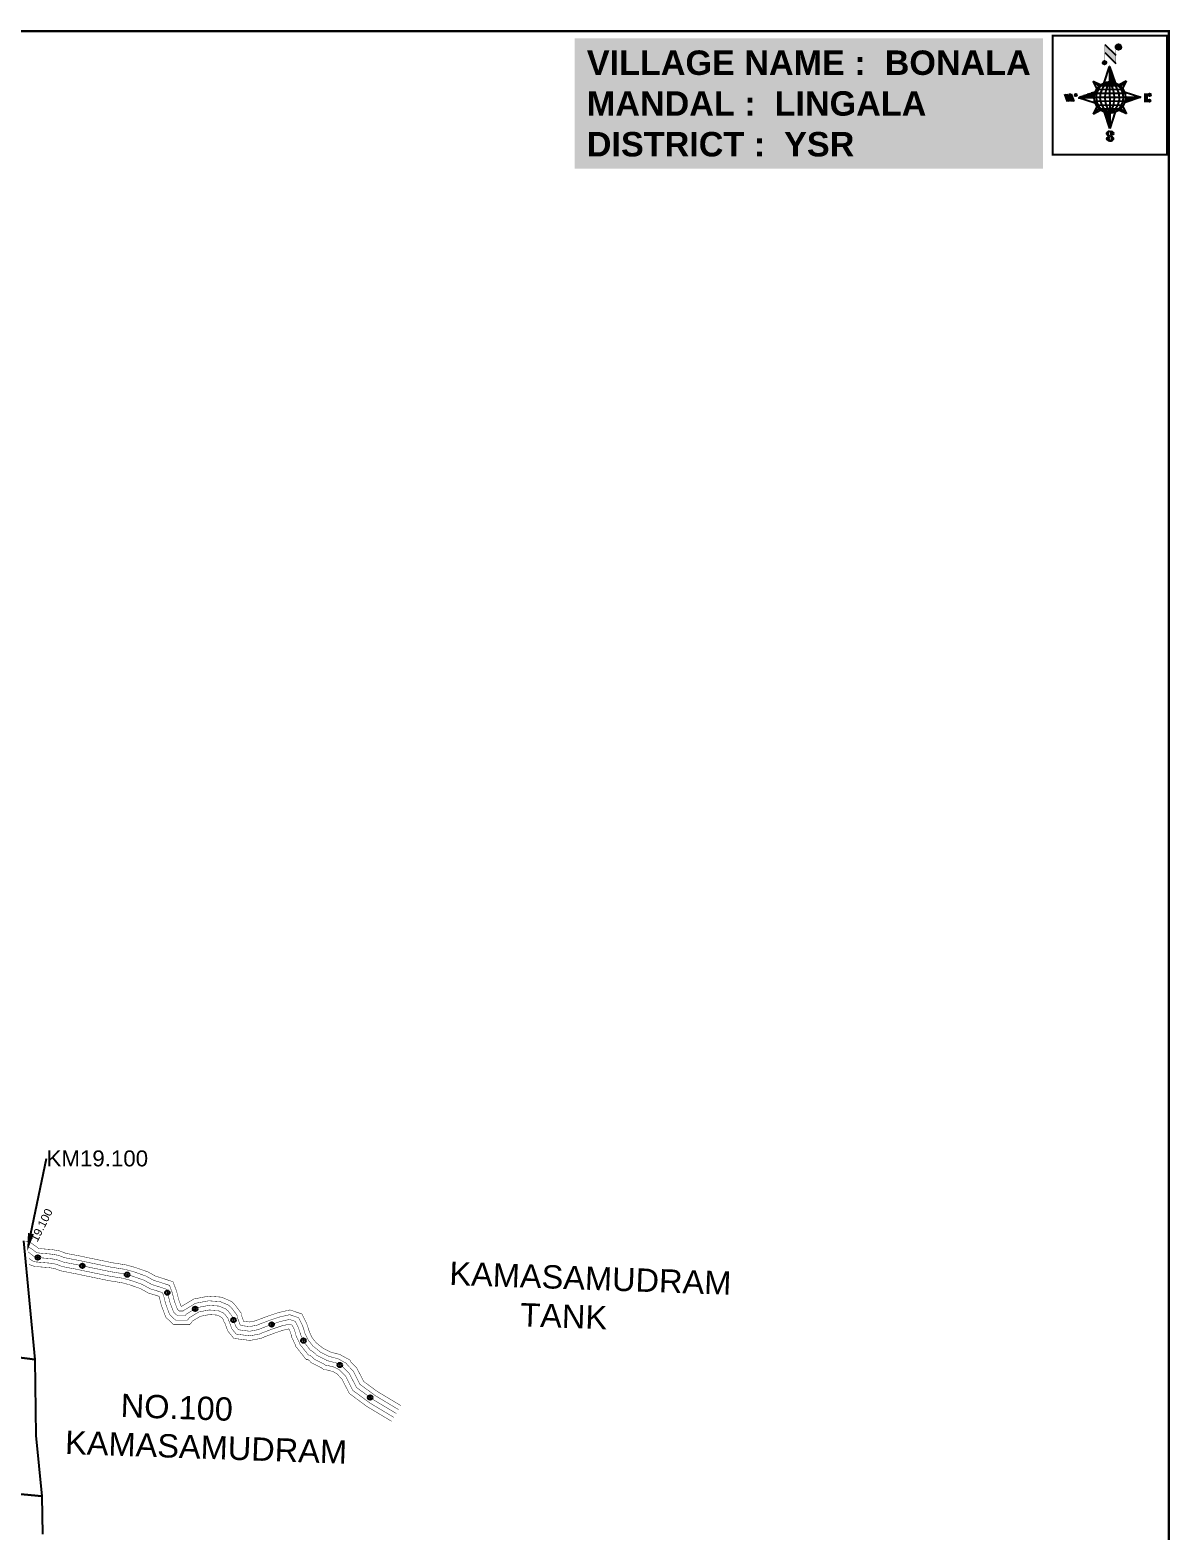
# Model space of a CAD drawing. Header units: inches. Extents: x 186800 to 194298, y 1604602 to 1613194.
# Drawn here: x 191795 to 194296, y 1609461 to 1612755 of the extents above; entities that cross this region are included whole.
import ezdxf
from ezdxf import colors
from ezdxf.entities.mleader import LeaderData, LeaderLine
from ezdxf.enums import TextEntityAlignment as Align
from ezdxf.math import Vec2, Vec3

# ---------------------------------------------------------------- set-up
doc = ezdxf.new("R2010")
doc.units = ezdxf.units.IN
doc.header["$LTSCALE"] = 15
doc.header["$MEASUREMENT"] = 0
doc.header["$PDMODE"] = 32
doc.header["$PDSIZE"] = 10
doc.linetypes.add('HIDDEN2', pattern=[0.1875, 0.125, -0.0625])
for name, color, linetype in [('AQUADUCT', 1, 'Continuous'), ('bord', 1, 'Continuous'), ('CANAL1', 7, 'Continuous'), ('CSMark', 72, 'Continuous'), ('PAPER SIZE', 5, 'Continuous'), ('PLOT', 7, 'Continuous'), ('PLOT NO', 7, 'Continuous'), ('text1', 7, 'Continuous'), ('text2', 7, 'Continuous'), ('VILLAGE BOUNDARY', 5, 'Continuous'), ('VILLAGE STONES', 240, 'Continuous')]:
    doc.layers.add(name, color=color, linetype=linetype)
doc.styles.get("Standard").update_dxf_attribs({"font": 'arial.ttf'})
pattern_1 = [(267.297113149, (-8720374.938, 50637915.138), (10.5367255337, -0.497431438), [])]
pattern_2 = [(357.297113149, (-8720374.938, 50637915.138), (0.497431438, 10.5367255337), [])]

# ---------------------------------------------------------------- blocks, each defined once
blk = doc.blocks.new('*X12')
at = {"color": 0, "linetype": 'Continuous'}
for p, q in [((6321.6, 240.5), (6322.3, 241.2)), ((6321.6, 240.3), (6322.3, 241)), ((6321.6, 240.1), (6322.3, 240.8)), ((6321.6, 239.9), (6322.4, 240.7)), ((6321.6, 239.8), (6322.4, 240.6)), ((6321.6, 239.6), (6322.5, 240.5)), ((6321.6, 239.4), (6322.5, 240.3)), ((6321.6, 239.2), (6322.6, 240.2)), ((6321.7, 239.1), (6322.6, 240.1)), ((6321.8, 240.8), (6322.4, 241.4)), ((6321.8, 239), (6322.7, 240)), ((6321.8, 239), (6322.8, 239.9)), ((6321.9, 238.9), (6322.9, 239.8)), ((6322, 238.8), (6323, 239.7)), ((6322.1, 241.3), (6322.4, 241.6)), ((6322.1, 238.7), (6323.1, 239.6)), ((6322.2, 238.6), (6323.1, 239.6)), ((6322.3, 238.5), (6323.2, 239.5)), ((6322.4, 238.5), (6323.3, 239.4)), ((6322.5, 238.4), (6323.4, 239.3)), ((6322.7, 238.4), (6323.6, 239.3)), ((6322.8, 238.3), (6323.7, 239.2)), ((6322.9, 238.3), (6323.8, 239.1)), ((6323.1, 238.2), (6323.9, 239.1)), ((6323.2, 238.2), (6324, 239)), ((6323.3, 238.2), (6324.2, 239)), ((6323.5, 238.1), (6324.3, 238.9)), ((6323.7, 238.1), (6324.4, 238.9)), ((6323.8, 238.1), (6324.6, 238.8)), ((6324.1, 238.2), (6324.7, 238.8)), ((6324.3, 238.3), (6324.9, 238.8)), ((6324.6, 238.3), (6325.1, 238.8)), ((6324.8, 238.4), (6325.2, 238.8)), ((6325.1, 238.5), (6325.4, 238.8)), ((6325.4, 238.6), (6325.6, 238.8))]:
    blk.add_line(p, q, dxfattribs=at)
blk = doc.blocks.new('*X11')
at = {"color": 0, "linetype": 'Continuous'}
for p, q in [((6324.4, 240.3), (6324.5, 240.4)), ((6324.6, 240.3), (6324.8, 240.5)), ((6324.7, 240.2), (6325, 240.5)), ((6324.8, 240.2), (6325.2, 240.6)), ((6325, 240.1), (6325.5, 240.6)), ((6325.1, 240.1), (6325.6, 240.6)), ((6325.2, 240), (6325.8, 240.6)), ((6325.3, 240), (6326, 240.6)), ((6325.4, 239.9), (6326.1, 240.6)), ((6325.5, 239.8), (6326.2, 240.5)), ((6325.6, 239.8), (6326.3, 240.5)), ((6325.7, 239.7), (6326.5, 240.4)), ((6325.9, 239.6), (6326.6, 240.3)), ((6326, 239.5), (6326.7, 240.3)), ((6326, 239.4), (6326.8, 240.2)), ((6326.1, 239.3), (6327, 240.2)), ((6326.2, 239.3), (6327.1, 240.1)), ((6326.3, 239.2), (6327.1, 240)), ((6326.4, 239.1), (6327.2, 239.9)), ((6326.5, 239), (6327.3, 239.8)), ((6326.5, 238.9), (6327.4, 239.7)), ((6326.6, 238.8), (6327.5, 239.6)), ((6326.7, 238.7), (6327.5, 239.5)), ((6326.8, 238.6), (6327.6, 239.4)), ((6326.8, 238.5), (6327.7, 239.3)), ((6326.8, 236.5), (6327.4, 237)), ((6326.9, 238.3), (6327.8, 239.2)), ((6326.9, 238.2), (6327.9, 239.1)), ((6326.9, 236.8), (6327.6, 237.4)), ((6327, 238.1), (6327.8, 239)), ((6327, 237.9), (6327.8, 238.8)), ((6327, 237.8), (6327.8, 238.6)), ((6327, 237.6), (6327.8, 238.4)), ((6327, 237.4), (6327.8, 238.2)), ((6327, 237.3), (6327.8, 238)), ((6327, 237.1), (6327.8, 237.9))]:
    blk.add_line(p, q, dxfattribs=at)
blk = doc.blocks.new('H')
at = {"layer": 'bord', "extrusion": (0.000427885, 0.004792, 0.999988)}
h = blk.add_hatch(dxfattribs=at)
h.set_pattern_fill('LINE', color=8, scale=84.387686, angle=-2.7029, style=0)
h.set_pattern_definition(pattern_2)
h.paths.add_polyline_path([(-492, 786, -0.090992), (-448, 775), (-486, 912)])
h = blk.add_hatch(dxfattribs=at)
h.set_pattern_fill('LINE', color=8, scale=84.387686, angle=-92.7029, style=0)
h.set_pattern_definition(pattern_1)
h.paths.add_polyline_path([(-625, 665, -0.090992), (-615, 710), (-751, 671)])
h = blk.add_hatch(dxfattribs=at)
h.set_pattern_fill('LINE', color=8, scale=84.387686, angle=-92.7029, style=0)
h.set_pattern_definition(pattern_1)
h.paths.add_polyline_path([(-246, 647), (-372, 653, -0.090992), (-382, 609)])
h = blk.add_hatch(dxfattribs=at)
h.set_pattern_fill('LINE', color=8, scale=84.387686, angle=-2.7029, style=0)
h.set_pattern_definition(pattern_2)
h.paths.add_polyline_path([(-504, 533, -0.090992), (-549, 543), (-510, 406)])
for p, q in [((-519, 1020, -1217), (-435, 927, -1216)), ((-516, 1087, -1217), (-432, 994, -1217)), ((-538, 774, -1216), (-487, 906, -1216)), ((-487, 906, -1216), (-493, 780, -1216)), ((-487, 906, -1216), (-448, 769, -1216)), ((-627, 794, -1216), (-567, 760, -1216)), ((-627, 794, -1216), (-584, 747, -1215)), ((-599, 731, -1215), (-627, 794, -1216)), ((-421, 753, -1216), (-359, 781, -1216)), ((-359, 781, -1216), (-405, 739, -1216)), ((-359, 781, -1216), (-392, 721, -1215)), ((-865, 701, -1215), (-847, 638, -1215)), ((-847, 700, -1215), (-829, 637, -1215)), ((-829, 699, -1215), (-811, 636, -1215)), ((-829, 699, -1215), (-811, 698, -1215)), ((-811, 698, -1215), (-794, 635, -1215)), ((-752, 665, -1215), (-615, 704, -1215)), ((-752, 665, -1215), (-625, 659, -1215)), ((-619, 614, -1215), (-752, 665, -1215)), ((-246, 641, -1215), (-383, 603, -1215)), ((-379, 693, -1215), (-246, 641, -1215)), ((-373, 647, -1215), (-246, 641, -1215)), ((-213, 669, -1215), (-217, 601, -1215)), ((-197, 600, -1215), (-194, 668, -1215)), ((-639, 526, -1214), (-606, 585, -1215)), ((-639, 526, -1214), (-593, 568, -1215)), ((-577, 553, -1215), (-639, 526, -1214)), ((-511, 400, -1214), (-549, 537, -1214)), ((-460, 533, -1215), (-511, 400, -1214)), ((-505, 527, -1214), (-511, 400, -1214)), ((-371, 513, -1214), (-431, 546, -1215)), ((-371, 513, -1214), (-414, 560, -1215)), ((-399, 576, -1215), (-371, 513, -1214))]:
    blk.add_line(p, q, dxfattribs=at)
at = {"layer": 'bord', "color": 8, "linetype": 'ByBlock', "extrusion": (0.000427885, 0.004792, 0.999988)}
for p, q in [((-411, 744, -1216), (-578, 752, -1216)), ((-493, 780, -1216), (-505, 527, -1214)), ((-373, 647, -1215), (-625, 659, -1215)), ((-378, 616, -1215), (-623, 628, -1215)), ((-375, 679, -1215), (-620, 691, -1215)), ((-386, 711, -1215), (-605, 722, -1215)), ((-392, 585, -1215), (-611, 595, -1215)), ((-420, 555, -1215), (-587, 562, -1215))]:
    blk.add_line(p, q, dxfattribs=at)
at = {"layer": 'bord', "extrusion": (0.000427885, 0.004792, 0.999988), "elevation": -1212}
for points, const_width in [([(-522, 960), (-516, 1093)], 1.61), ([(-434, 933), (-428, 1066)], 1.61), ([(-870, 707), (-846, 706)], 0.642), ([(-829, 643), (-855, 644)], 0.642), ([(-829, 643), (-821, 678)], 0.642), ([(-811, 642), (-784, 641)], 0.642), ([(-793, 641), (-782, 694)], 0.642), ([(-223, 676), (-174, 673)], 0.706), ([(-195, 645), (-185, 644)], 0.706), ([(-177, 605), (-226, 607)], 0.706)]:
    blk.add_lwpolyline(points, dxfattribs=dict(at, const_width=const_width))
for points, const_width in [([(-414, 1073, 1), (-398, 1058, 1)], 22.3), ([(-530, 950, 1), (-520, 939, 1)], 14.8), ([(-776, 697, 1), (-769, 690, 1)], 8.9), ([(-180, 618, 1), (-173, 611, 1)], 9.79), ([(-178, 667, 1), (-171, 660, 1)], 9.79), ([(-490, 362, 1), (-498, 369, 1)], 11.1), ([(-525, 322, 1), (-533, 329, 1)], 11.1)]:
    blk.add_lwpolyline(points, format="xyb", close=True, dxfattribs=dict(at, const_width=const_width))
for points in [[(-537, 317), (-531, 310), (-520, 307), (-505, 307), (-494, 310), (-486, 318), (-487, 326), (-491, 333), (-494, 336), (-503, 341), (-522, 347), (-530, 352), (-534, 355), (-537, 363), (-537, 373), (-530, 381), (-520, 384), (-504, 384), (-493, 380), (-487, 373)], [(-522, 348), (-526, 354), (-528, 361), (-528, 371), (-526, 375), (-521, 381), (-515, 384)], [(-505, 307), (-499, 312), (-497, 319), (-497, 327), (-501, 335), (-509, 343)]]:
    blk.add_lwpolyline(points, dxfattribs=at)
at = {"layer": 'bord', "extrusion": (0.000427885, 0.004792, 0.999988)}
for centre, radius in [((-406, 1065, -1212), 22.3), ((-525, 944, -1212), 14.8), ((-498, 659, -1212), 127), ((-773, 694, -1212), 8.9), ((-177, 615, -1212), 9.79), ((-174, 663, -1212), 9.79), ((-494, 365, -1212), 11.1), ((-529, 325, -1212), 11.1)]:
    blk.add_circle(centre, radius, dxfattribs=at)
at = {"layer": 'bord', "color": 8, "linetype": 'ByBlock', "extrusion": (0.000427885, 0.004792, 0.999988)}
for centre, radius, start, end in [((-482, 658, -1212), 128, 94.9254, 259.6691), ((-437, 656, -1212), 141, 113.2864, 241.308), ((-316, 651, -1212), 222, 142.5892, 212.0053), ((-560, 662, -1212), 141, 293.2864, 61.308), ((-681, 668, -1212), 222, 322.5892, 32.0053), ((-515, 660, -1212), 128, 274.9254, 79.6691)]:
    blk.add_arc(centre, radius, start, end, dxfattribs=at)
at = {"layer": 'bord', "extrusion": (0.000427885, 0.004792, 0.999988)}
for points in [[(-516, 1093, -1212), (-431, 1000, -1212), (-519, 1026, -1212), (-434, 933, -1212)], [(-864, 707, -1212), (-846, 706, -1212), (-846, 644, -1212), (-829, 643, -1212)], [(-829, 705, -1212), (-811, 704, -1212), (-811, 642, -1212), (-793, 641, -1212)], [(-193, 674, -1212), (-197, 606, -1212), (-213, 675, -1212), (-216, 607, -1212)]]:
    blk.add_solid(points, dxfattribs=at)
at = {"layer": 'bord', "extrusion": (0.000427885, 0.004792, 0.999988), "xscale": 7.977342409717546, "yscale": 7.977342409717546, "zscale": 7.977342409717546, "rotation": 138.0840426661453}
for name, p in [('*X11', (38301, -31929, -1212)), ('*X12', (38314, -31951, -1212))]:
    blk.add_blockref(name, p, dxfattribs=at)

msp = doc.modelspace()

# ---------------------------------------------------------------- linework, layer by layer
at = {"layer": 'CANAL1', "color": 200, "const_width": 1}
for points in [[(191785.1, 1610097), (191795, 1610094.6), (191801.7, 1610089.9), (191806.2, 1610086.8), (191811.3, 1610082.9), (191813.1, 1610081.4), (191816, 1610081.3), (191818.6, 1610080.7), (191830.7, 1610079.7), (191842.2, 1610078.8), (191859.8, 1610075.8), (191872.8, 1610070.7), (191886.5, 1610068), (191902.5, 1610065), (191918.6, 1610061.6), (191975.4, 1610049.8), (192004.5, 1610045.3), (192024.5, 1610039.9), (192053.2, 1610029.8), (192070.1, 1610020.4), (192080.7, 1610017.2), (192108.4, 1610008.2), (192116.3, 1609987.1), (192120.9, 1609968.6), (192126.4, 1609953.9), (192126.7, 1609953.9), (192154.1, 1609970.4), (192186.2, 1609976.5), (192214.6, 1609974.4), (192238.1, 1609964.2), (192240.7, 1609960.7), (192242.6, 1609959.5), (192258.4, 1609938.7), (192258.9, 1609933.6), (192263.3, 1609921.4), (192276, 1609919.9), (192289.6, 1609922.4), (192292.3, 1609923.6), (192317.7, 1609933.2), (192338.6, 1609940.2), (192365, 1609946.3), (192391, 1609937.5), (192401.9, 1609915.7), (192407.4, 1609898.9), (192407.5, 1609898.2), (192413.7, 1609885.3), (192422.3, 1609874.4), (192436.8, 1609862.8), (192437.1, 1609862.4), (192454.2, 1609853.8), (192474.6, 1609848.5), (192477.6, 1609846.8), (192497.6, 1609835.8), (192498.8, 1609831.8), (192511.9, 1609818.4), (192526.5, 1609789.6), (192557.2, 1609767), (192608.4, 1609736.3)], [(191792.4, 1610046.7), (191798.6, 1610043.5), (191805.4, 1610041.8), (191810.7, 1610041.5), (191812.7, 1610041.1), (191827.4, 1610039.9), (191837.2, 1610039.1), (191849.1, 1610037), (191861.6, 1610032.2), (191878.9, 1610028.7), (191894.7, 1610025.8), (191910.4, 1610022.4), (191968.3, 1610010.4), (191996.1, 1610006.1), (192012.6, 1610001.6), (192036.8, 1609993.2), (192054.5, 1609983.3), (192068.7, 1609979.1), (192077.6, 1609976.2), (192078, 1609975.2), (192082.6, 1609956.7), (192092.5, 1609930.3), (192109.9, 1609913.9), (192144.9, 1609913.9), (192151.3, 1609922), (192168.6, 1609932.4), (192188.5, 1609936.2), (192204.9, 1609935), (192212.4, 1609931.7), (192213.3, 1609930.6), (192215.3, 1609929.4), (192219.8, 1609923.5), (192220, 1609920.6), (192222.3, 1609917.3), (192228.5, 1609900.1), (192241.9, 1609883.8), (192277.3, 1609879.4), (192301.7, 1609884), (192307.6, 1609886.7), (192331.2, 1609895.5), (192349.4, 1609901.7), (192362.6, 1609904.7), (192364.8, 1609900.4), (192367.9, 1609891.1), (192368.1, 1609887.8), (192376.5, 1609870.3), (192377.8, 1609866.2), (192393.7, 1609846.1), (192400.7, 1609837.3), (192404.8, 1609837.2), (192408.3, 1609834.4), (192410.8, 1609831.2), (192415.5, 1609828.5), (192435, 1609818.7), (192439.9, 1609814.8), (192445.7, 1609814.7), (192459.4, 1609811.1), (192467.4, 1609806.7), (192479, 1609794.8), (192495.2, 1609763), (192535, 1609733.7), (192587.9, 1609702)]]:
    msp.add_lwpolyline(points, dxfattribs=at)
at = {"layer": 'CANAL1', "color": 5, "const_width": 1}
for points in [[(191790.8, 1610085.3), (191796, 1610081.7), (191800.3, 1610078.7), (191805.1, 1610075), (191808.9, 1610072), (191809.4, 1610071.7), (191809.9, 1610071.6), (191814.7, 1610071.3), (191817.1, 1610070.8), (191829.9, 1610069.8), (191840.9, 1610068.8), (191857.2, 1610066.1), (191870, 1610061.1), (191884.6, 1610058.2), (191900.6, 1610055.2), (191916.6, 1610051.8), (191973.6, 1610039.9), (192002.4, 1610035.5), (192021.5, 1610030.3), (192049.1, 1610020.6), (192066.2, 1610011.1), (192077.7, 1610007.7), (192100.7, 1610000.2), (192106.7, 1609984.1), (192111.3, 1609965.6), (192118.2, 1609947.4), (192121.8, 1609943.9), (192130.4, 1609943.9), (192131.2, 1609944.9), (192157.7, 1609960.9), (192186.7, 1609966.4), (192212.2, 1609964.5), (192231.7, 1609956.1), (192233.7, 1609953.4), (192233.9, 1609953.2), (192235.8, 1609952), (192248.8, 1609934.9), (192249.1, 1609931.3), (192249.2, 1609931.1), (192255, 1609915.1), (192257.5, 1609912.1), (192276.3, 1609909.8), (192292.6, 1609912.8), (192296.1, 1609914.4), (192321.1, 1609923.8), (192341.3, 1609930.6), (192364.5, 1609935.9), (192383.9, 1609929.3), (192392.6, 1609911.8), (192397.5, 1609897), (192397.6, 1609895.6), (192404.5, 1609881.4), (192404.8, 1609880.5), (192415.5, 1609867), (192415.6, 1609867), (192429.7, 1609855.7), (192430.6, 1609854.5), (192450.7, 1609844.3), (192470.7, 1609839.2), (192472.7, 1609838.1), (192489.2, 1609828.9), (192490, 1609826.5), (192503.7, 1609812.5), (192518.7, 1609783), (192551.7, 1609758.7), (192603.3, 1609727.7)], [(191792.7, 1610059.3), (191796.5, 1610056.3), (191797.9, 1610055.1), (191802.2, 1610052.9), (191806.9, 1610051.7), (191812, 1610051.4), (191814.2, 1610051), (191828.3, 1610049.8), (191838.4, 1610049), (191851.8, 1610046.7), (191864.4, 1610041.8), (191880.8, 1610038.5), (191896.7, 1610035.6), (191912.5, 1610032.2), (191970.1, 1610020.3), (191998.2, 1610015.9), (192015.6, 1610011.2), (192040.9, 1610002.3), (192058.4, 1609992.6), (192071.7, 1609988.6), (192085.3, 1609984.2), (192087.6, 1609978.2), (192092.2, 1609959.7), (192101, 1609936), (192113.9, 1609923.9), (192140.1, 1609923.9), (192144.6, 1609929.6), (192165, 1609941.9), (192187.9, 1609946.3), (192207.4, 1609944.8), (192218.9, 1609939.8), (192220.1, 1609938.1), (192222.1, 1609936.9), (192229.4, 1609927.3), (192229.7, 1609924.1), (192231.3, 1609921.9), (192237.3, 1609905.1), (192247.1, 1609893.2), (192277, 1609889.5), (192298.7, 1609893.6), (192303.8, 1609895.9), (192327.8, 1609905), (192346.7, 1609911.3), (192363.4, 1609915.1), (192369.7, 1609913), (192374.1, 1609904.2), (192377.8, 1609893.1), (192378, 1609890.4), (192385.8, 1609874), (192386.8, 1609870.9), (192401.5, 1609852.4), (192405.6, 1609847.2), (192408.4, 1609847.2), (192415.4, 1609841.5), (192417.5, 1609838.9), (192420.2, 1609837.4), (192440.4, 1609827.1), (192443.5, 1609824.7), (192447.1, 1609824.6), (192463.1, 1609820.5), (192473.5, 1609814.8), (192487.2, 1609800.7), (192503, 1609769.7), (192540.6, 1609742), (192593, 1609710.6)]]:
    msp.add_lwpolyline(points, dxfattribs=at)
at = {"layer": 'CANAL1', "color": 1, "linetype": 'HIDDEN2', "ltscale": 4, "const_width": 1}
msp.add_lwpolyline([(191790.2, 1610073.6), (191794.3, 1610070.7), (191798.9, 1610067.1), (191802.7, 1610064.1), (191803.4, 1610063.6), (191805.8, 1610062.3), (191808.4, 1610061.6), (191813.3, 1610061.4), (191815.7, 1610060.9), (191829.1, 1610059.8), (191839.7, 1610058.9), (191854.5, 1610056.4), (191867.2, 1610051.5), (191882.7, 1610048.4), (191898.6, 1610045.4), (191914.5, 1610042), (191971.9, 1610030.1), (192000.3, 1610025.7), (192018.6, 1610020.7), (192045, 1610011.5), (192062.3, 1610001.9), (192074.7, 1609998.1), (192093, 1609992.2), (192097.1, 1609981.1), (192101.7, 1609962.6), (192109.6, 1609941.7), (192117.8, 1609933.9), (192135.2, 1609933.9), (192137.9, 1609937.3), (192161.3, 1609951.4), (192187.3, 1609956.4), (192209.8, 1609954.7), (192225.3, 1609948), (192225.7, 1609947.4), (192227, 1609945.6), (192228.9, 1609944.5), (192239.1, 1609931.1), (192239.4, 1609927.7), (192240.2, 1609926.5), (192246.2, 1609910.1), (192252.3, 1609902.7), (192276.6, 1609899.6), (192295.7, 1609903.2), (192299.9, 1609905.1), (192324.5, 1609914.4), (192344, 1609921), (192363.9, 1609925.5), (192376.8, 1609921.2), (192383.3, 1609908), (192387.7, 1609895), (192387.8, 1609893), (192395.2, 1609877.7), (192395.8, 1609875.7), (192409.3, 1609858.6), (192410.5, 1609857.1), (192412, 1609857.1), (192422.5, 1609848.6), (192424.1, 1609846.7), (192425, 1609846.2), (192445.8, 1609835.6), (192447.1, 1609834.6), (192448.5, 1609834.6), (192466.9, 1609829.9), (192467.7, 1609829.4), (192480.9, 1609822.1), (192481.2, 1609821.2), (192495.4, 1609806.6), (192510.9, 1609776.3), (192546.1, 1609750.4), (192598.1, 1609719.2)], dxfattribs=at)
at = {"layer": 'PAPER SIZE', "color": 5}
for points, const_width in [([(186802.4, 1612752.1), (194293.5, 1612752.1), (194293.5, 1604605.9), (186802.4, 1604605.9)], 5), ([(194289.2, 1612742.2), (194038.4, 1612742.2), (194038.4, 1612480.8), (194289.2, 1612480.8)], 4.5)]:
    msp.add_lwpolyline(points, close=True, dxfattribs=dict(at, const_width=const_width))
at = {"layer": 'PLOT'}
for p, q in [((191780.1, 1610097.7), (191805.2, 1609837.6)), ((191805.2, 1609837.6), (191598.3, 1609864.1)), ((191598.3, 1609864.1), (191805.2, 1609837.6)), ((191805.2, 1609837.6), (191807.5, 1609670.7)), ((191805.2, 1609837.6), (191805.2, 1609837.6)), ((191807.5, 1609670.7), (191820.4, 1609537.8)), ((191704.3, 1609549), (191820.4, 1609537.8)), ((191820.4, 1609537.8), (191704.3, 1609549)), ((191820.4, 1609537.8), (191822.3, 1609454.4))]:
    msp.add_line(p, q, dxfattribs=at)
at = {"layer": 'PLOT NO', "color": 5, "const_width": 3}
msp.add_lwpolyline([(191780.1, 1610097.7), (191805.2, 1609837.6), (191807.5, 1609670.7), (191820.4, 1609537.8), (191822.3, 1609454.4)], dxfattribs=at)
at = {"layer": 'PLOT NO'}
for p in [(191811.6, 1610061.5), (191909.5, 1610043.1), (192007.6, 1610023.7), (192096, 1609984.1), (192157, 1609948.8), (192241, 1609924.3), (192324.9, 1609914.5), (192394.5, 1609879.1), (192474.5, 1609825.6), (192541, 1609754.1)]:
    msp.add_point(p, dxfattribs=at)
at = {"layer": 'VILLAGE BOUNDARY', "linetype": 'Continuous'}
for p, q in [((191780.1, 1610097.7), (191805.2, 1609837.6)), ((191805.2, 1609837.6), (191807.5, 1609670.7)), ((191807.5, 1609670.7), (191820.4, 1609537.8)), ((191820.4, 1609537.8), (191822.3, 1609454.4))]:
    msp.add_line(p, q, dxfattribs=at)

# ---------------------------------------------------------------- block references
at = {"layer": 'AQUADUCT', "color": 1, "xscale": 0.2695385834143343, "yscale": 0.2695385834143343, "zscale": 0.2695385834143343, "rotation": 3.078330600073182}
msp.add_blockref('H', (194307.6, 1612438, 328.2), dxfattribs=at)

# ---------------------------------------------------------------- texts
at = {"layer": 'CSMark', "color": 1}
msp.add_text('19.100', height=18, rotation=63.5899, dxfattribs=at).set_placement((191802.8, 1610098), align=Align.MIDDLE_LEFT)
at = {"layer": 'text1', "color": 1, "char_height": 51.118, "width": 620.449, "attachment_point": 1, "rotation": 357.9663}
for s, insert in [(' KAMASAMUDRAM\\P         TANK', (192696.1, 1610053.1)), ('      NO.100 KAMASAMUDRAM', (191875.7, 1609766.8))]:
    msp.add_mtext(s, dxfattribs=dict(at, insert=insert))
at = {"layer": 'text2', "color": 1, "insert": (193016.4, 1612709.7, -0.1), "char_height": 53.642, "width": 974.402, "attachment_point": 1, "bg_fill": 1, "box_fill_scale": 1.5, "bg_fill_color": 253, "bg_fill_transparency": 0}
msp.add_mtext('{\\fArial|b1|i0|c0|p34;VILLAGE NAME : \\C5; BONALA \\C1;MANDAL :  \\C5;LINGALA \\C1;DISTRICT :  \\C5;YSR}', dxfattribs=at)

# ---------------------------------------------------------------- leaders
at = {"layer": 'VILLAGE STONES', "color": 1}
ml = msp.add_multileader_mtext('Standard', dxfattribs=at)
ml.set_content('KM19.100', color=1)
ml.set_leader_properties()
ml.build(insert=Vec2(0, 0))
ml.multileader.update_dxf_attribs({"dogleg_length": 0.36, "arrow_head_size": 40})
ctx = ml.context
ctx.base_point, ctx.char_height, ctx.arrow_head_size, ctx.landing_gap_size, ctx.plane_origin = Vec3(191830.7, 1610278.5), 35, 40, 0.09, Vec3(191908, 1610846.3)
notes = []
notes.append((ctx, [(0, (1, 1, 0), (191830.7, 1610278.5), (1, 0), 1.396927018504357e-11, [(0, [(191788.4, 1610074.8)], 0, [])])]))
ctx.mtext.insert, ctx.mtext.flow_direction = Vec3(191830.8, 1610296.3), 5
for ctx, leaders in notes:
    for number, flags, end, landing, length, lines in leaders:
        leader = LeaderData()
        leader.index, (leader.has_last_leader_line, leader.has_dogleg_vector, leader.attachment_direction) = number, flags
        leader.last_leader_point, leader.dogleg_vector, leader.dogleg_length = Vec3(end), Vec3(landing), length
        for number, points, colour, breaks in lines:
            line = LeaderLine()
            line.index, line.vertices, line.color, line.breaks = number, Vec3.list(points), colors.encode_raw_color(colour), breaks
            leader.lines.append(line)
        ctx.leaders.append(leader)

doc.saveas('drawing.dxf')
